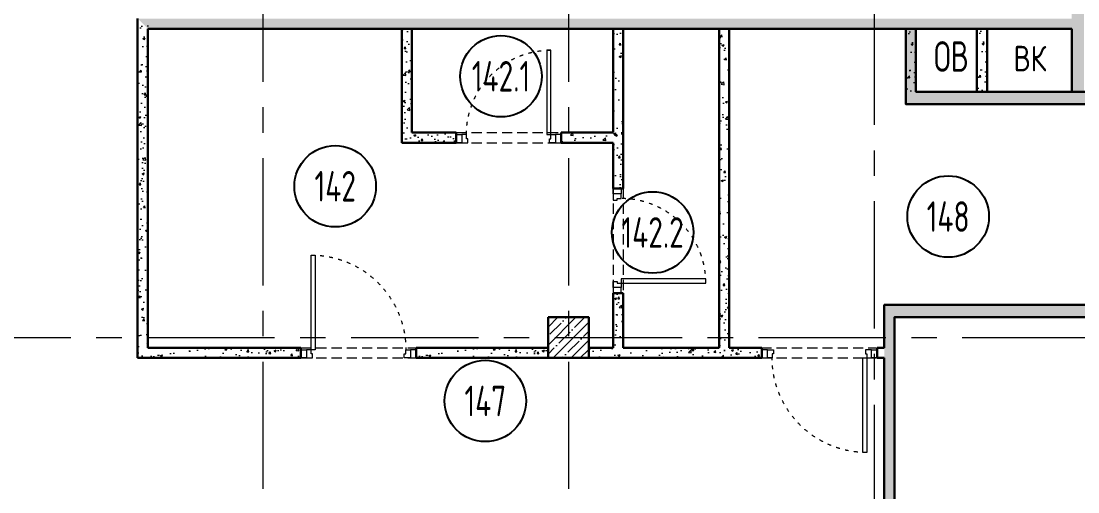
# Model space of a CAD drawing. Header units: millimetres. Extents: x -8417289 to 9420486, y 0 to 166066.
# Drawn here: x -211605 to -201234, y 105084 to 109710 of the extents above; entities that cross this region are included whole.
import ezdxf
from ezdxf import colors
from ezdxf.entities.mleader import LeaderData, LeaderLine
from ezdxf.enums import TextEntityAlignment as Align
from ezdxf.math import Vec2, Vec3

# ---------------------------------------------------------------- set-up
doc = ezdxf.new("R2010")
doc.units = ezdxf.units.MM
doc.header["$MEASUREMENT"] = 0
for name, pattern in [('ACAD_ISO03W100', [30, 12, -18]), ('ADSK_Штриховая_ш2 п1', [3, 2, -1]), ('CENTER', [2, 1.25, -0.25, 0.25, -0.25])]:
    doc.linetypes.add(name, pattern=pattern)
doc.layers.get('0').update_dxf_attribs({"color": 250, "lineweight": 9})
for name, color, linetype, lineweight in [('_АР ТЕКСТ', 250, 'Continuous', 25), ('АР_Двери', 175, 'Continuous', 18), ('АР_Колонны', 250, 'Continuous', 30), ('АР_Колонны Штрих', 250, 'Continuous', 5), ('АР_Маркер экспликации', 239, 'Continuous', 13), ('АР_Номер помещения', 1, 'Continuous', 25), ('АР_Оси', 195, 'Continuous', 9), ('АР_Перегородки газоблок', 165, 'Continuous', 30), ('АР_Перегородки газоблок_Штрих', 165, 'Continuous', 5), ('АР_тонкая линия', 250, 'Continuous', 0)]:
    doc.layers.add(name, color=color, linetype=linetype, lineweight=lineweight)
doc.layers.add('АР_Отверстия', color=251, linetype='Continuous')
doc.layers.add('ТХ_Задание КР', color=7, linetype='Continuous', true_color=0x9a5430)
doc.styles.add('ICOCPEUR', font='isocpeur.TTF')
doc.styles.add('ISOCPEUR', font='isocpeur.TTF')
doc.styles.add('ГОСТ 2.304', font='isocpeur.TTF', dxfattribs={"width": 0.7})
pattern_1 = [(50, (0, 0), (215.17805, -18.82564), [22.5, -247.5]), (355, (0, 0), (-41.6254, 225.65764), [18, -198]), (100.45144, (17.93, -1.57), (173.55265, 206.832), [19.12206, -210.34263]), (46.1842, (0, 60), (320.1724, -49.65578), [33.75, -371.25]), (96.63564, (26.68, 55.86), (280.3986, 292.2356), [28.6831, -315.51413]), (351.18416, (0, 60), (280.3986, 292.2356), [27, -297]), (21, (30, 45), (179.07212, -120.78567), [22.5, -247.5]), (326, (30, 45), (72.9946, 217.54501), [18, -198]), (71.45144, (44.92, 34.93), (252.06671, 96.75935), [19.12206, -210.34263]), (37.5, (0, 0), (3.647957, 99.868156), [0, -195.6, 0, -201, 0, -198.75]), (7.5, (0, 0), (78.92086, 118.323514), [0, -114.6, 0, -191.1, 0, -75.75]), (327.5, (-66.9, 0), (160.14673, -6.766462), [0, -75, 0, -234, 0, -310.5]), (317.5, (-96.9, 0), (174.95585, 30.031495), [0, -97.5, 0, -155.4, 0, -220.5])]

# ---------------------------------------------------------------- blocks, each defined once
blk = doc.blocks.new('*U56')
at = {"layer": 'АР_Номер помещения', "color": 7}
blk.add_circle((-2815, -3287), 400, dxfattribs=at)
at = {"color": 7, "style": 'ISOCPEUR', "width": 0.7, "flags": 1}
blk.add_attdef('КАТЕГОРИЯ', (-499, -2092), '', height=250, dxfattribs=at)
at = {"layer": 'АР_Номер помещения', "color": 7, "style": 'ISOCPEUR', "width": 0.7}
blk.add_attdef('НОМЕР_ПОМЕЩЕНИЯ', text='', height=300, dxfattribs=at).set_placement((-2815, -3287), align=Align.MIDDLE_CENTER)
blk = doc.blocks.new('*U60')
at = {"layer": 'АР_Номер помещения', "color": 7}
blk.add_circle((-10210, 3495), 400, dxfattribs=at)
at = {"color": 7, "style": 'ISOCPEUR', "width": 0.7, "flags": 1}
blk.add_attdef('КАТЕГОРИЯ', (-499, -2092), '', height=250, dxfattribs=at)
at = {"layer": 'АР_Номер помещения', "color": 7, "style": 'ISOCPEUR', "width": 0.7}
blk.add_attdef('НОМЕР_ПОМЕЩЕНИЯ', text='', height=300, dxfattribs=at).set_placement((-10210, 3495), align=Align.MIDDLE_CENTER)
blk = doc.blocks.new('*U284')
at = {"layer": 'АР_Номер помещения', "color": 7}
blk.add_circle((-1382, -1075), 400, dxfattribs=at)
at = {"color": 7, "style": 'ISOCPEUR', "width": 0.7, "flags": 1}
blk.add_attdef('КАТЕГОРИЯ', (-499, -2092), '', height=250, dxfattribs=at)
at = {"layer": 'АР_Номер помещения', "color": 7, "style": 'ISOCPEUR', "width": 0.7}
blk.add_attdef('НОМЕР_ПОМЕЩЕНИЯ', text='', height=300, dxfattribs=at).set_placement((-1382, -1075), align=Align.MIDDLE_CENTER)
blk = doc.blocks.new('*U898')
for points in [[(-55, -80), (-55, 0), (-115, 0), (-115, -40), (-100, -40), (-100, -80), (-55, -80)], [(0, 0), (0, -80), (-55, -80), (-55, 0), (0, 0)], [(-1030, 0), (-1030, -80), (-975, -80), (-975, 0), (-1030, 0)], [(-975, -80), (-975, 0), (-915, 0), (-915, -40), (-930, -40), (-930, -80), (-975, -80)]]:
    blk.add_lwpolyline(points)
blk.add_lwpolyline([(-100, -80), (-100, -910), (-140, -910), (-140, -80)], close=True)
at = {"linetype": 'ACAD_ISO03W100', "ltscale": 3}
blk.add_arc((-100, -80), 830, 180, 270, dxfattribs=at)
blk = doc.blocks.new('*U1018')
blk.add_lwpolyline([(-100, 80), (-100, 1010), (-140, 1010), (-140, 80)], close=True)
for points in [[(-1130, 0), (-1130, 80), (-1075, 80), (-1075, 0), (-1130, 0)], [(-1075, 80), (-1075, 0), (-1015, 0), (-1015, 40), (-1030, 40), (-1030, 80), (-1075, 80)], [(-55, 80), (-55, 0), (-115, 0), (-115, 40), (-100, 40), (-100, 80), (-55, 80)], [(0, 0), (0, 80), (-55, 80), (-55, 0), (0, 0)]]:
    blk.add_lwpolyline(points)
at = {"linetype": 'ACAD_ISO03W100', "ltscale": 3}
blk.add_arc((-100, 80), 930, 90, 180, dxfattribs=at)
blk = doc.blocks.new('_DotSmall')
at = {"color": 0, "linetype": 'ByBlock', "const_width": 0.5}
blk.add_lwpolyline([(-0.0625, 0, 1), (0.0625, 0, 1)], format="xyb", close=True, dxfattribs=at)
blk = doc.blocks.new('*U1053')
blk.add_lwpolyline([(-100, 80), (-100, 1010), (-140, 1010), (-140, 80)], close=True)
for points in [[(-1130, 0), (-1130, 80), (-1075, 80), (-1075, 0), (-1130, 0)], [(-1075, 80), (-1075, 0), (-1015, 0), (-1015, 40), (-1030, 40), (-1030, 80), (-1075, 80)], [(-55, 80), (-55, 0), (-115, 0), (-115, 40), (-100, 40), (-100, 80), (-55, 80)], [(0, 0), (0, 80), (-55, 80), (-55, 0), (0, 0)]]:
    blk.add_lwpolyline(points)
at = {"linetype": 'ACAD_ISO03W100', "ltscale": 3}
blk.add_arc((-100, 80), 930, 90, 180, dxfattribs=at)
blk = doc.blocks.new('*U1210')
for points in [[(0, 0), (0, -80), (55, -80), (55, 0), (0, 0)], [(55, -80), (55, 0), (115, 0), (115, -40), (100, -40), (100, -80), (55, -80)], [(975, -80), (975, 0), (915, 0), (915, -40), (930, -40), (930, -80), (975, -80)], [(1030, 0), (1030, -80), (975, -80), (975, 0), (1030, 0)]]:
    blk.add_lwpolyline(points)
blk.add_lwpolyline([(100, -80), (100, -910), (140, -910), (140, -80)], close=True)
at = {"linetype": 'ACAD_ISO03W100', "ltscale": 3}
blk.add_arc((100, -80), 830, 270, 0, dxfattribs=at)
blk = doc.blocks.new('*U1212')
at = {"layer": 'АР_Номер помещения', "color": 7}
blk.add_circle((-7039, -2731), 400, dxfattribs=at)
at = {"color": 7, "style": 'ISOCPEUR', "width": 0.7, "flags": 1}
blk.add_attdef('КАТЕГОРИЯ', (-499, -2092), '', height=250, dxfattribs=at)
at = {"layer": 'АР_Номер помещения', "color": 7, "style": 'ISOCPEUR', "width": 0.7}
blk.add_attdef('НОМЕР_ПОМЕЩЕНИЯ', text='', height=300, dxfattribs=at).set_placement((-7039, -2731), align=Align.MIDDLE_CENTER)
blk = doc.blocks.new('*U1213')
at = {"layer": 'АР_Номер помещения', "color": 7}
blk.add_circle((-7625, -4266), 400, dxfattribs=at)
at = {"color": 7, "style": 'ISOCPEUR', "width": 0.7, "flags": 1}
blk.add_attdef('КАТЕГОРИЯ', (-499, -2092), '', height=250, dxfattribs=at)
at = {"layer": 'АР_Номер помещения', "color": 7, "style": 'ISOCPEUR', "width": 0.7}
blk.add_attdef('НОМЕР_ПОМЕЩЕНИЯ', text='', height=300, dxfattribs=at).set_placement((-7625, -4266), align=Align.MIDDLE_CENTER)

msp = doc.modelspace()

# ---------------------------------------------------------------- hatches: boundary and pattern name
at = {"layer": 'АР_Колонны Штрих', "ltscale": 100}
h = msp.add_hatch(dxfattribs=at)
h.set_pattern_fill('ANSI35', color=256, scale=500)
h.set_pattern_definition([(45, (-1163486.01, 146672.16), (-88.388348, 88.388348), []), (45, (-1163397.63, 146672.16), (-88.388348, 88.388348), [156.25, -31.25, 0, -31.25])])
h.paths.add_polyline_path([(-206033.9, 106800.7), (-206433.9, 106800.7), (-206433.9, 106400.7), (-206033.9, 106400.7)])
at = {"layer": 'АР_Перегородки газоблок_Штрих', "ltscale": 100}
h = msp.add_hatch(dxfattribs=at)
h.set_pattern_fill('AR-CONC', color=256, scale=30)
h.set_pattern_definition(pattern_1)
h.paths.add_polyline_path([(-210461.8, 109734.7), (-210361.8, 109634.7)], flags=17)
h.paths.add_polyline_path([(-201173.4, 109734.7), (-201293.4, 109734.7), (-210461.8, 109734.7), (-210361.8, 109634.7), (-202922.4, 109634.7), (-202922.4, 109061.2), (-202922.4, 108895.3), (-200153.9, 108895.3), (-200153.9, 106920.6), (-203133.9, 106920.6), (-203133.9, 104807.7), (-203241.9, 104807.7), (-203241.9, 104707.7), (-203033.9, 104707.7), (-203033.9, 106800.7), (-200033.9, 106800.7), (-200033.9, 110700.9), (-201173.4, 110702.5), (-201293.4, 110702.5), (-201293.4, 109734.7), (-201173.4, 109734.7), (-201173.4, 110062.1), (-201173.4, 110581.1), (-201173.4, 110582.5), (-200153.9, 110581.1), (-200153.9, 109015.3), (-201173.4, 109015.3)])
h.paths.add_polyline_path([(-201293.4, 109634.7), (-201293.4, 109014.7), (-202822.4, 109014.7), (-202822.4, 109634.7)], flags=16)
h.paths.add_polyline_path([(-202970, 109634.7), (-202849.5, 109634.7)], flags=17)
h = msp.add_hatch(dxfattribs=at)
h.set_pattern_fill('AR-CONC', color=256, scale=30)
h.set_pattern_definition([(50, (-8237.72, 51.11), (215.17805, -18.82564), [22.5, -247.5]), (355, (-8237.72, 51.11), (-41.6254, 225.65764), [18, -198]), (100.45144, (-8219.78, 49.54), (173.55265, 206.832), [19.12206, -210.34263]), (46.1842, (-8237.72, 111.1), (320.1724, -49.65578), [33.75, -371.25]), (96.63564, (-8211.03, 106.97), (280.3986, 292.2356), [28.6831, -315.51413]), (351.18416, (-8237.7, 111.1), (280.3986, 292.2356), [27, -297]), (21, (-8207.72, 96.11), (179.07212, -120.78567), [22.5, -247.5]), (326, (-8207.72, 96.11), (72.9946, 217.54501), [18, -198]), (71.45144, (-8192.8, 86.05), (252.06671, 96.75935), [19.12206, -210.34263]), (37.5, (-8237.716, 51.11), (3.647957, 99.868156), [0, -195.6, 0, -201, 0, -198.75]), (7.5, (-8237.72, 51.11), (78.92086, 118.323514), [0, -114.6, 0, -191.1, 0, -75.75]), (327.5, (-8304.616, 51.11), (160.14673, -6.766462), [0, -75, 0, -234, 0, -310.5]), (317.5, (-8334.62, 51.11), (174.95585, 30.031495), [0, -97.5, 0, -155.4, 0, -220.5])])
h.paths.add_polyline_path([(-210361.8, 109685.8), (-210461.8, 109685.8), (-210461.8, 106400.7), (-210361.8, 106400.7)])
h = msp.add_hatch(dxfattribs=at)
h.set_pattern_fill('AR-CONC', color=256, scale=30)
h.set_pattern_definition([(50, (0, 673.48), (215.17805, -18.82564), [22.5, -247.5]), (355, (0, 673.48), (-41.6254, 225.65764), [18, -198]), (100.45144, (17.93, 671.9), (173.55265, 206.832), [19.12206, -210.34263]), (46.1842, (0, 733.48), (320.1724, -49.65578), [33.75, -371.25]), (96.63564, (26.68, 729.34), (280.3986, 292.2356), [28.6831, -315.51413]), (351.18416, (0, 733.48), (280.3986, 292.2356), [27, -297]), (21, (30, 718.48), (179.07212, -120.78567), [22.5, -247.5]), (326, (30, 718.48), (72.9946, 217.54501), [18, -198]), (71.45144, (44.92, 708.4), (252.06671, 96.75935), [19.12206, -210.34263]), (37.5, (0, 673.475), (3.647957, 99.868156), [0, -195.6, 0, -201, 0, -198.75]), (7.5, (0, 673.48), (78.92086, 118.323514), [0, -114.6, 0, -191.1, 0, -75.75]), (327.5, (-66.9, 673.475), (160.14673, -6.766462), [0, -75, 0, -234, 0, -310.5]), (317.5, (-96.9, 673.48), (174.95585, 30.031495), [0, -97.5, 0, -155.4, 0, -220.5])])
h.paths.add_polyline_path([(-205694.8, 109614.7), (-205794.8, 109614.7), (-205794.8, 108614.8), (-206233.9, 108614.8), (-206233.9, 108514.8), (-205794.8, 108514.8), (-205794.8, 108066.4), (-205694.8, 108066.4)])
h.paths.add_polyline_path([(-207335.1, 108614.3), (-207769.9, 108614.7), (-207769.9, 109634.7), (-207869.9, 109634.7), (-207869.9, 108514.8), (-207335.1, 108514.7)])
h.paths.add_polyline_path([(-206233.9, 108614.8), (-206305.1, 108614.8), (-206305.1, 108514.8), (-206233.9, 108514.8)])
h = msp.add_hatch(dxfattribs=at)
h.set_pattern_fill('AR-CONC', color=256, scale=30)
h.set_pattern_definition([(50, (0, 396.71), (215.17805, -18.82564), [22.5, -247.5]), (355, (0, 396.7), (-41.6254, 225.65764), [18, -198]), (100.45144, (17.93, 395.14), (173.55265, 206.832), [19.12206, -210.34263]), (46.1842, (0, 456.7), (320.1724, -49.65578), [33.75, -371.25]), (96.63564, (26.68, 452.57), (280.3986, 292.2356), [28.6831, -315.51413]), (351.18416, (0, 456.7), (280.3986, 292.2356), [27, -297]), (21, (30, 441.71), (179.07212, -120.78567), [22.5, -247.5]), (326, (30, 441.7), (72.9946, 217.54501), [18, -198]), (71.45144, (44.92, 431.64), (252.06671, 96.75935), [19.12206, -210.34263]), (37.5, (0, 396.71), (3.647957, 99.868156), [0, -195.6, 0, -201, 0, -198.75]), (7.5, (0, 396.71), (78.92086, 118.323514), [0, -114.6, 0, -191.1, 0, -75.75]), (327.5, (-66.9, 396.71), (160.14673, -6.766462), [0, -75, 0, -234, 0, -310.5]), (317.5, (-96.9, 396.71), (174.95585, 30.031495), [0, -97.5, 0, -155.4, 0, -220.5])])
h.paths.add_polyline_path([(-204334.4, 106500.7), (-204654.8, 106500.7), (-204654.8, 106997.4), (-204754.8, 106997.4), (-204754.8, 106500.7), (-205694.8, 106500.7), (-205694.8, 107036.4), (-205794.8, 107036.4), (-205794.8, 106500.7), (-206033.9, 106500.7), (-206031.8, 106400.7), (-204334.4, 106400.7)])
h.paths.add_polyline_path([(-204654.8, 109634.7), (-204754.8, 109634.7), (-204754.8, 106997.4), (-204654.8, 106997.4)])
h = msp.add_hatch(dxfattribs=at)
h.set_pattern_fill('AR-CONC', color=256, scale=30)
h.set_pattern_definition([(50, (-698.25, -5.25), (215.17805, -18.82564), [22.5, -247.5]), (355, (-698.25, -5.25), (-41.6254, 225.65764), [18, -198]), (100.45144, (-680.32, -6.82), (173.55265, 206.832), [19.12206, -210.34263]), (46.1842, (-698.25, 54.75), (320.1724, -49.65578), [33.75, -371.25]), (96.63564, (-671.57, 50.6), (280.3986, 292.2356), [28.6831, -315.51413]), (351.18416, (-698.25, 54.75), (280.3986, 292.2356), [27, -297]), (21, (-668.25, 39.75), (179.07212, -120.78567), [22.5, -247.5]), (326, (-668.25, 39.75), (72.9946, 217.54501), [18, -198]), (71.45144, (-653.33, 29.69), (252.06671, 96.75935), [19.12206, -210.34263]), (37.5, (-698.25, -5.25), (3.647957, 99.868156), [0, -195.6, 0, -201, 0, -198.75]), (7.5, (-698.25, -5.25), (78.92086, 118.323514), [0, -114.6, 0, -191.1, 0, -75.75]), (327.5, (-765.15, -5.25), (160.14673, -6.766462), [0, -75, 0, -234, 0, -310.5]), (317.5, (-795.15, -5.25), (174.95585, 30.031495), [0, -97.5, 0, -155.4, 0, -220.5])])
h.paths.add_polyline_path([(-202822.4, 109634.7), (-202922.4, 109634.7), (-202922.4, 109010), (-202822.4, 109010)])
h = msp.add_hatch(dxfattribs=at)
h.set_pattern_fill('AR-CONC', color=256, scale=30)
h.set_pattern_definition(pattern_1)
h.paths.add_polyline_path([(-202124.1, 109634.7), (-202224.1, 109634.7), (-202224.1, 109015.3), (-202124.1, 109015.3)])
h = msp.add_hatch(dxfattribs=at)
h.set_pattern_fill('AR-CONC', color=256, scale=30)
h.set_pattern_definition([(50, (-8137.64, -3282.91), (215.17805, -18.82564), [22.5, -247.5]), (355, (-8137.64, -3282.91), (-41.6254, 225.65764), [18, -198]), (100.45144, (-8119.7, -3284.48), (173.55265, 206.832), [19.12206, -210.34263]), (46.1842, (-8137.64, -3222.9), (320.1724, -49.65578), [33.75, -371.25]), (96.63564, (-8110.96, -3227.05), (280.3986, 292.2356), [28.6831, -315.51413]), (351.18416, (-8137.64, -3222.9), (280.3986, 292.2356), [27, -297]), (21, (-8107.64, -3237.91), (179.07212, -120.78567), [22.5, -247.5]), (326, (-8107.64, -3237.91), (72.9946, 217.54501), [18, -198]), (71.45144, (-8092.72, -3247.98), (252.06671, 96.75935), [19.12206, -210.34263]), (37.5, (-8137.64, -3282.91), (3.647957, 99.868156), [0, -195.6, 0, -201, 0, -198.75]), (7.5, (-8137.64, -3282.91), (78.92086, 118.323514), [0, -114.6, 0, -191.1, 0, -75.75]), (327.5, (-8204.54, -3282.91), (160.14673, -6.766462), [0, -75, 0, -234, 0, -310.5]), (317.5, (-8234.54, -3282.91), (174.95585, 30.031495), [0, -97.5, 0, -155.4, 0, -220.5])])
h.paths.add_polyline_path([(-208859.3, 106400.7), (-210361.8, 106400.7), (-210361.8, 106500.7), (-208859.3, 106500.7)])
h = msp.add_hatch(dxfattribs=at)
h.set_pattern_fill('AR-CONC', color=256, scale=30)
h.set_pattern_definition([(50, (-5505.05, -3282.91), (215.17805, -18.82564), [22.5, -247.5]), (355, (-5505.05, -3282.91), (-41.6254, 225.65764), [18, -198]), (100.45144, (-5487.12, -3284.48), (173.55265, 206.832), [19.12206, -210.34263]), (46.1842, (-5505.05, -3222.9), (320.1724, -49.65578), [33.75, -371.25]), (96.63564, (-5478.37, -3227.05), (280.3986, 292.2356), [28.6831, -315.51413]), (351.18416, (-5505.05, -3222.9), (280.3986, 292.2356), [27, -297]), (21, (-5475.05, -3237.91), (179.07212, -120.78567), [22.5, -247.5]), (326, (-5475.05, -3237.91), (72.9946, 217.54501), [18, -198]), (71.45144, (-5460.13, -3247.98), (252.06671, 96.75935), [19.12206, -210.34263]), (37.5, (-5505.05, -3282.91), (3.647957, 99.868156), [0, -195.6, 0, -201, 0, -198.75]), (7.5, (-5505.05, -3282.91), (78.92086, 118.323514), [0, -114.6, 0, -191.1, 0, -75.75]), (327.5, (-5571.95, -3282.91), (160.14673, -6.766462), [0, -75, 0, -234, 0, -310.5]), (317.5, (-5601.95, -3282.91), (174.95585, 30.031495), [0, -97.5, 0, -155.4, 0, -220.5])])
h.paths.add_polyline_path([(-206433.9, 106400.7), (-207729.2, 106400.7), (-207729.2, 106500.7), (-206433.9, 106500.7)])

# ---------------------------------------------------------------- linework, layer by layer
at = {"layer": 'АР_Колонны', "ltscale": 100}
msp.add_lwpolyline([(-206433.9, 106800.7), (-206033.9, 106800.7), (-206033.9, 106400.7), (-206433.9, 106400.7)], close=True, dxfattribs=at)
at = {"layer": 'АР_Оси', "linetype": 'CENTER', "ltscale": 1000}
for p, q in [((-203233.8, 135939.9), (-203233.8, 80207.5)), ((-209233.9, 134363.2), (-209233.9, 78630.8)), ((-206233.9, 134363.2), (-206233.9, 78630.8)), ((-224367.6, 106600.7), (-141189.2, 106600.7))]:
    msp.add_line(p, q, dxfattribs=at)
at = {"layer": 'АР_Перегородки газоблок', "ltscale": 100}
for p, q in [((-210361.8, 106818.9), (-210361.8, 109634.7)), ((-210361.8, 109634.7), (-201293.4, 109634.7)), ((-207869.9, 108514.8), (-207869.9, 109634.7)), ((-207769.9, 108614.7), (-207769.9, 109634.7)), ((-205794.8, 109634.7), (-205794.8, 108614.8)), ((-205694.8, 109634.7), (-205694.8, 108066.4)), ((-204754.8, 106500.7), (-204754.8, 109634.7)), ((-204654.8, 106500.7), (-204654.8, 109634.7)), ((-207769.9, 108614.7), (-207335.1, 108614.3)), ((-207335.1, 108614.3), (-207335.1, 108514.3)), ((-206305.1, 108514.8), (-206305.1, 108614.8)), ((-206305.1, 108614.8), (-205794.8, 108614.8)), ((-207869.9, 108514.8), (-207335.1, 108514.3)), ((-206305.1, 108514.8), (-205794.8, 108514.8)), ((-205794.8, 108514.8), (-205794.8, 108066.4)), ((-205694.8, 108066.4), (-205794.8, 108066.4)), ((-210461.8, 107069.5), (-210461.8, 106400.7)), ((-210361.8, 106500.7), (-210361.8, 107069.5)), ((-205794.8, 107036.4), (-205694.8, 107036.4)), ((-205794.8, 107036.4), (-205794.8, 106500.7)), ((-205694.8, 107036.4), (-205694.8, 106500.7)), ((-210361.8, 106500.7), (-208859.3, 106500.7)), ((-208859.3, 106500.7), (-208859.3, 106400.7)), ((-207729.3, 106500.7), (-207729.3, 106400.7)), ((-207729.3, 106500.7), (-206433.9, 106500.7)), ((-206033.9, 106500.7), (-205794.8, 106500.7)), ((-205694.8, 106500.7), (-204754.8, 106500.7)), ((-204654.8, 106500.7), (-204334.4, 106500.7)), ((-204334.4, 106400.7), (-204334.4, 106500.7)), ((-203204.4, 106400.7), (-203204.4, 106500.7)), ((-203204.4, 106500.7), (-203133.9, 106500.7)), ((-210461.8, 106400.7), (-208859.3, 106400.7)), ((-207729.3, 106400.7), (-204334.4, 106400.7)), ((-203204.4, 106400.7), (-203133.9, 106400.7)), ((-203133.9, 104807.7), (-203133.9, 106400.7))]:
    msp.add_line(p, q, dxfattribs=at)
for points in [[(-200033.9, 110701), (-200033.9, 106800.7), (-203033.9, 106800.7), (-203033.9, 104707.7)], [(-210461.8, 109734.7), (-210461.8, 106818.9)], [(-200153.9, 108895.3), (-202922.4, 108895.3), (-202922.4, 109634.7)], [(-200153.9, 109015.3), (-202822.4, 109015.3), (-202822.4, 109634.7)], [(-202224.1, 109014.7), (-202224.1, 109634.7)], [(-202124.1, 109015.3), (-202124.1, 109634.7)], [(-201293.4, 109015.3), (-201293.4, 109634.7)], [(-200153.9, 108895.3), (-200153.9, 106920.6), (-203133.9, 106920.6)], [(-203133.9, 106500.7), (-203133.9, 106920.6), (-203013.9, 106920.6)], [(-203133.9, 106400.6), (-203133.9, 106400.7)]]:
    msp.add_lwpolyline(points, dxfattribs=at)
at = {"layer": 'АР_тонкая линия', "linetype": 'ADSK_Штриховая_ш2 п1', "ltscale": 50}
for p, q in [((-207335.2, 108614.3), (-206205.2, 108614)), ((-207335.1, 108514.3), (-206205.1, 108513.8)), ((-208859.3, 106500.7), (-207729.3, 106500.4)), ((-204340.5, 106500.7), (-203210.5, 106500.5)), ((-208859.3, 106400.7), (-207729.3, 106400.2)), ((-204340.4, 106400.7), (-203210.4, 106400.3))]:
    msp.add_line(p, q, dxfattribs=at)
for points in [[(-205794.8, 108066.4), (-205794.8, 106936.4)], [(-205694.8, 108066.4), (-205694.8, 107036.4)]]:
    msp.add_lwpolyline(points, dxfattribs=at)

# ---------------------------------------------------------------- block references
at = {"layer": 'АР_Двери', "xscale": -1, "rotation": 180}
for name, p in [('*U898', (-206305.1, 108514.7)), ('*U1018', (-203204.4, 106480.7))]:
    msp.add_blockref(name, p, dxfattribs=at)
at = {"layer": 'АР_Двери', "color": 253, "rotation": 90.00000000000001}
msp.add_blockref('*U1210', (-205794.8, 107036.4), dxfattribs=at)
at = {"layer": 'АР_Двери', "xscale": -1}
msp.add_blockref('*U1053', (-208859.3, 106400.7), dxfattribs=at)
at = {"layer": 'АР_Маркер экспликации'}
ref = msp.add_blockref('*U1212', (-199856.8, 111899.1), dxfattribs=at)
ref.add_attrib('НОМЕР_ПОМЕЩЕНИЯ', '142.1', dxfattribs={"layer": 'АР_Номер помещения', "color": 7, "height": 300, "style": 'ISOCPEUR', "width": 0.7}).set_placement((-206895.4, 109167.9), align=Align.MIDDLE_CENTER)
ref = msp.add_blockref('*U60', (-198313, 104592.2), dxfattribs=at)
ref.add_attrib('НОМЕР_ПОМЕЩЕНИЯ', '142', dxfattribs={"layer": 'АР_Номер помещения', "color": 7, "height": 300, "style": 'ISOCPEUR', "width": 0.7}).set_placement((-208522.6, 108087.2), align=Align.MIDDLE_CENTER)
ref = msp.add_blockref('*U284', (-201124.5, 108864.8), dxfattribs=at)
ref.add_attrib('НОМЕР_ПОМЕЩЕНИЯ', '148', dxfattribs={"layer": 'АР_Номер помещения', "color": 7, "height": 300, "style": 'ISOCPEUR', "width": 0.7}).set_placement((-202506.6, 107789.4), align=Align.MIDDLE_CENTER)
ref = msp.add_blockref('*U1213', (-197781.7, 111899.1), dxfattribs=at)
ref.add_attrib('НОМЕР_ПОМЕЩЕНИЯ', '142.2', dxfattribs={"layer": 'АР_Номер помещения', "color": 7, "height": 300, "style": 'ISOCPEUR', "width": 0.7}).set_placement((-205407.2, 107633.3), align=Align.MIDDLE_CENTER)
ref = msp.add_blockref('*U56', (-204234, 109264.5), dxfattribs=at)
ref.add_attrib('НОМЕР_ПОМЕЩЕНИЯ', '147', dxfattribs={"layer": 'АР_Номер помещения', "color": 7, "height": 300, "style": 'ISOCPEUR', "width": 0.7}).set_placement((-207048.9, 105977.1), align=Align.MIDDLE_CENTER)

# ---------------------------------------------------------------- texts
at = {"layer": 'АР_Отверстия', "ltscale": 100, "attachment_point": 5, "line_spacing_factor": 0.7, "style": 'ICOCPEUR'}
for s, insert, char_height in [('\\A1;{\\W0.7;ОВ}', (-202475.9, 109362.2), 300), ('\\A1;{\\W0.8;ВК}', (-201704, 109342), 250)]:
    msp.add_mtext(s, dxfattribs=dict(at, insert=insert, char_height=char_height))

# ---------------------------------------------------------------- leaders
at = {"layer": '_АР ТЕКСТ'}
ml = msp.add_multileader_mtext('Standard', dxfattribs=at)
ml.set_content('{\\W0.8;-2,550}', color=256, style='ISOCPEUR')
ml.set_leader_properties(color=256, linetype='Continuous', lineweight=-1)
ml.set_arrow_properties(name='DOTSMALL')
ml.build(insert=Vec2(0, 0))
ml.multileader.update_dxf_attribs({"has_text_frame": 1, "text_left_attachment_type": 4, "text_right_attachment_type": 4, "dogleg_length": 100, "arrow_head_size": 180})
ctx = ml.context
ctx.base_point, ctx.char_height, ctx.arrow_head_size, ctx.landing_gap_size, ctx.plane_origin = Vec3(-302775.8, 123943.3, -2), 250, 180, 50, Vec3(-302295.5, 121699.2, -2)
ctx.left_attachment, ctx.right_attachment = 4, 4
notes = []
notes.append((ctx, [(0, (0, 0, 0), (0, 0), (1, 0), 1, [])]))
ctx.mtext.insert, ctx.mtext.width, ctx.mtext.defined_height, ctx.mtext.line_spacing_style, ctx.mtext.flow_direction = Vec3(-302725.8, 124276.6, -2), 801.086, 330.7, 2, 5
ml = msp.add_multileader_mtext('Standard', dxfattribs=at)
ml.set_content('{\\W0.8;-2,550}', color=256, style='ISOCPEUR')
ml.set_leader_properties(color=256, linetype='Continuous', lineweight=-1)
ml.set_arrow_properties(name='DOTSMALL')
ml.build(insert=Vec2(0, 0))
ml.multileader.update_dxf_attribs({"has_text_frame": 1, "text_left_attachment_type": 4, "text_right_attachment_type": 4, "dogleg_length": 100, "arrow_head_size": 180})
ctx = ml.context
ctx.base_point, ctx.char_height, ctx.arrow_head_size, ctx.landing_gap_size, ctx.plane_origin = Vec3(-314736, 120073.3, -2), 250, 180, 50, Vec3(-314255.7, 117829.3, -2)
ctx.left_attachment, ctx.right_attachment = 4, 4
notes.append((ctx, [(0, (0, 0, 0), (0, 0), (1, 0), 1, [])]))
ctx.mtext.insert, ctx.mtext.width, ctx.mtext.defined_height, ctx.mtext.line_spacing_style, ctx.mtext.flow_direction = Vec3(-314686, 120406.6, -2), 801.086, 330.7, 2, 5
at = {"layer": 'ТХ_Задание КР', "color": 1, "ltscale": 100}
ml = msp.add_multileader_mtext('Standard', dxfattribs=at)
ml.set_content('\\pxsm1,qc;{\\C1;Зона усиления для настенного крепления табло электронного на высоте 5,0м от УЧП}', color=7, style='ГОСТ 2.304')
ml.set_leader_properties(color=256, lineweight=25)
ml.build(insert=Vec2(0, 0))
ml.multileader.update_dxf_attribs({"text_left_attachment_type": 6, "text_right_attachment_type": 6, "dogleg_length": 150, "arrow_head_size": 225, "scale": 75})
ctx = ml.context
ctx.base_point, ctx.scale, ctx.char_height, ctx.arrow_head_size, ctx.landing_gap_size, ctx.plane_origin = Vec3(-169022.8, 108470.9), 75, 187.5, 225, 150, Vec3(-123635.8, 93017.5)
ctx.left_attachment, ctx.right_attachment, ctx.text_align_type = 6, 6, 1
notes.append((ctx, [(0, (1, 1, 0), (-169172.8, 108470.9), (1, 0), 150, [(1, [(-170593.6, 115796.8)], 0, [])])]))
ctx.mtext.insert, ctx.mtext.width, ctx.mtext.defined_height, ctx.mtext.alignment, ctx.mtext.line_spacing_factor, ctx.mtext.flow_direction = Vec3(-166625.6, 108714.7), 4494.329, 2263.3, 2, 0.8, 5
for ctx, leaders in notes:
    for number, flags, end, landing, length, lines in leaders:
        leader = LeaderData()
        leader.index, (leader.has_last_leader_line, leader.has_dogleg_vector, leader.attachment_direction) = number, flags
        leader.last_leader_point, leader.dogleg_vector, leader.dogleg_length = Vec3(end), Vec3(landing), length
        for number, points, colour, breaks in lines:
            line = LeaderLine()
            line.index, line.vertices, line.color, line.breaks = number, Vec3.list(points), colors.encode_raw_color(colour), breaks
            leader.lines.append(line)
        ctx.leaders.append(leader)

doc.saveas('drawing.dxf')
